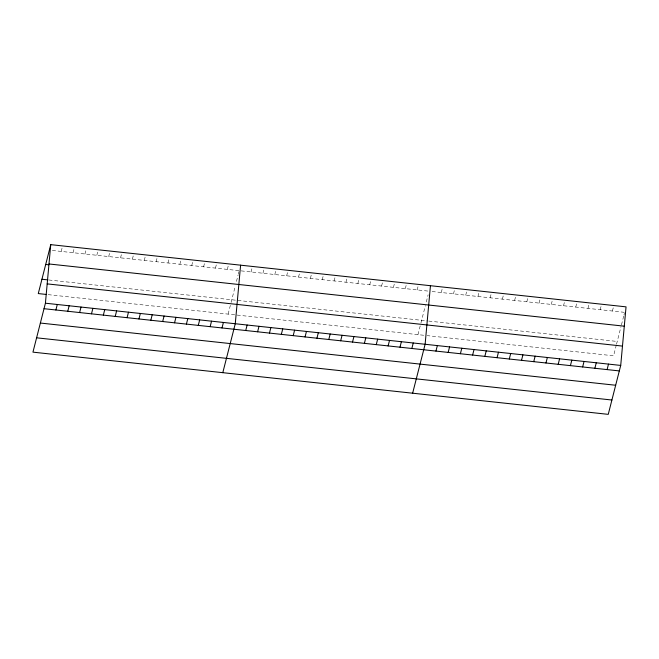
<?xml version="1.0" encoding="UTF-8"?>
<svg xmlns="http://www.w3.org/2000/svg" width="659" height="659" viewBox="0 0 659 659"><rect width="100%" height="100%" fill="white"/><g stroke="black" fill="none" stroke-linecap="round" stroke-linejoin="round"><path stroke-width="0.49" stroke-dasharray="3.29 2.47" d="M61.221 251.425L62.621 245.931M73.083 252.702L74.483 247.207M84.953 253.987L86.354 248.492M96.815 255.272L98.216 249.777M108.686 256.557L110.086 251.063M120.548 257.834L121.948 252.339M132.41 259.119L133.81 253.624M144.28 260.404L145.68 254.909M156.142 261.689L157.542 256.194M168.012 262.966L169.412 257.471M179.874 264.251L181.274 258.756M191.736 265.536L193.145 260.041M203.606 266.821L205.007 261.326M215.468 268.106L216.869 262.611M227.339 269.383L228.739 263.888M228.129 314.112L230.872 303.354M231.095 302.465L235.312 285.924M236.457 281.418L238.064 275.149M238.286 274.251L238.97 271.566M251.071 271.953L252.471 266.458M262.933 273.238L264.333 267.743M274.795 274.515L276.195 269.02M286.665 275.8L288.065 270.305M298.527 277.085L299.927 271.59M310.397 278.37L311.798 272.875M322.259 279.647L323.66 274.152M334.129 280.932L335.53 275.437M345.991 282.217L347.392 276.722M357.853 283.502L359.254 278.007M369.724 284.779L371.124 279.284M381.586 286.064L382.986 280.569M393.456 287.349L394.856 281.854M405.318 288.634L406.718 283.139M417.18 289.911L418.58 284.416M417.979 334.64L420.714 323.89M420.944 322.992L425.393 305.537M426.307 301.946L428.136 294.779M441.275 292.522L442.675 287.027M453.499 293.84L454.899 288.345M465.724 295.166L467.124 289.672M477.948 296.484L479.348 290.99M490.172 297.81L491.573 292.316M502.397 299.128L503.797 293.634M514.621 300.455L516.022 294.96M526.846 301.773L528.246 296.278M539.07 303.099L540.479 297.604M551.303 304.417L552.703 298.922M563.527 305.743L564.928 300.249M575.752 307.061L577.152 301.567M587.976 308.387L589.377 302.885M600.201 309.705L601.601 304.211M612.425 311.023L613.826 305.529M616.313 345.036L613.578 355.794L427.147 335.629M616.544 344.146L620.992 326.683M621.453 324.895L623.735 315.933M623.966 315.035L624.419 313.247M52.325 250.461L239.201 270.668M241.178 270.882L428.062 291.089M432.106 291.525L624.65 312.35M48.857 279.993L427.74 320.966M428.762 321.073L617.228 341.453M48.173 294.647L426.126 335.522"/><path stroke-width="0.99" d="M45.422 303.206L50.751 244.646L626.05 306.855L620.72 365.424L608.249 414.354L32.95 352.145L45.422 303.206L620.72 365.424M240.601 265.173L235.271 323.742L222.8 372.673M430.451 285.701L425.121 344.27L412.641 393.201M50.751 244.646L38.28 293.576L46.196 294.433M55.891 309.985L57.292 304.491M67.753 311.27L69.154 305.776M79.615 312.555L81.024 307.061M91.486 313.841L92.886 308.338M103.348 315.117L104.748 309.623M115.218 316.402L116.618 310.908M127.08 317.687L128.48 312.193M138.95 318.972L140.351 313.478M150.812 320.249L152.213 314.755M162.674 321.534L164.075 316.04M174.544 322.819L175.945 317.325M186.406 324.104L187.807 318.61M198.277 325.381L199.677 319.887M210.139 326.666L211.539 321.172M222.009 327.951L223.409 322.457M245.733 330.513L247.133 325.019M257.603 331.798L259.003 326.304M269.465 333.083L270.865 327.589M281.335 334.368L282.736 328.874M293.197 335.645L294.598 330.151M305.059 336.93L306.46 331.436M316.93 338.215L318.33 332.721M328.792 339.5L330.192 334.006M340.662 340.785L342.062 335.283M352.524 342.062L353.924 336.568M364.394 343.347L365.794 337.853M376.256 344.632L377.656 339.138M388.118 345.917L389.518 340.423M399.988 347.194L401.389 341.7M411.85 348.479L413.251 342.985M435.945 351.082L437.345 345.588M448.169 352.408L449.57 346.914M460.394 353.726L461.794 348.232M472.618 355.053L474.019 349.558M484.843 356.371L486.243 350.876M497.067 357.697L498.468 352.203M509.292 359.015L510.692 353.521M521.516 360.341L522.916 354.847M533.741 361.659L535.141 356.165M545.965 362.985L547.365 357.491M558.189 364.303L559.59 358.809M570.414 365.63L571.814 360.135M582.647 366.948L584.047 361.453M594.871 368.274L596.271 362.779M607.096 369.592L608.496 364.097M48.997 263.971L624.287 326.18M45.702 264.473L48.667 264.794M41.937 279.243L47.868 279.886M47.184 283.881L622.475 346.09M44.021 308.7L619.32 370.918M40.372 323.042L615.663 385.251M36.607 337.812L611.898 400.021"/></g></svg>
